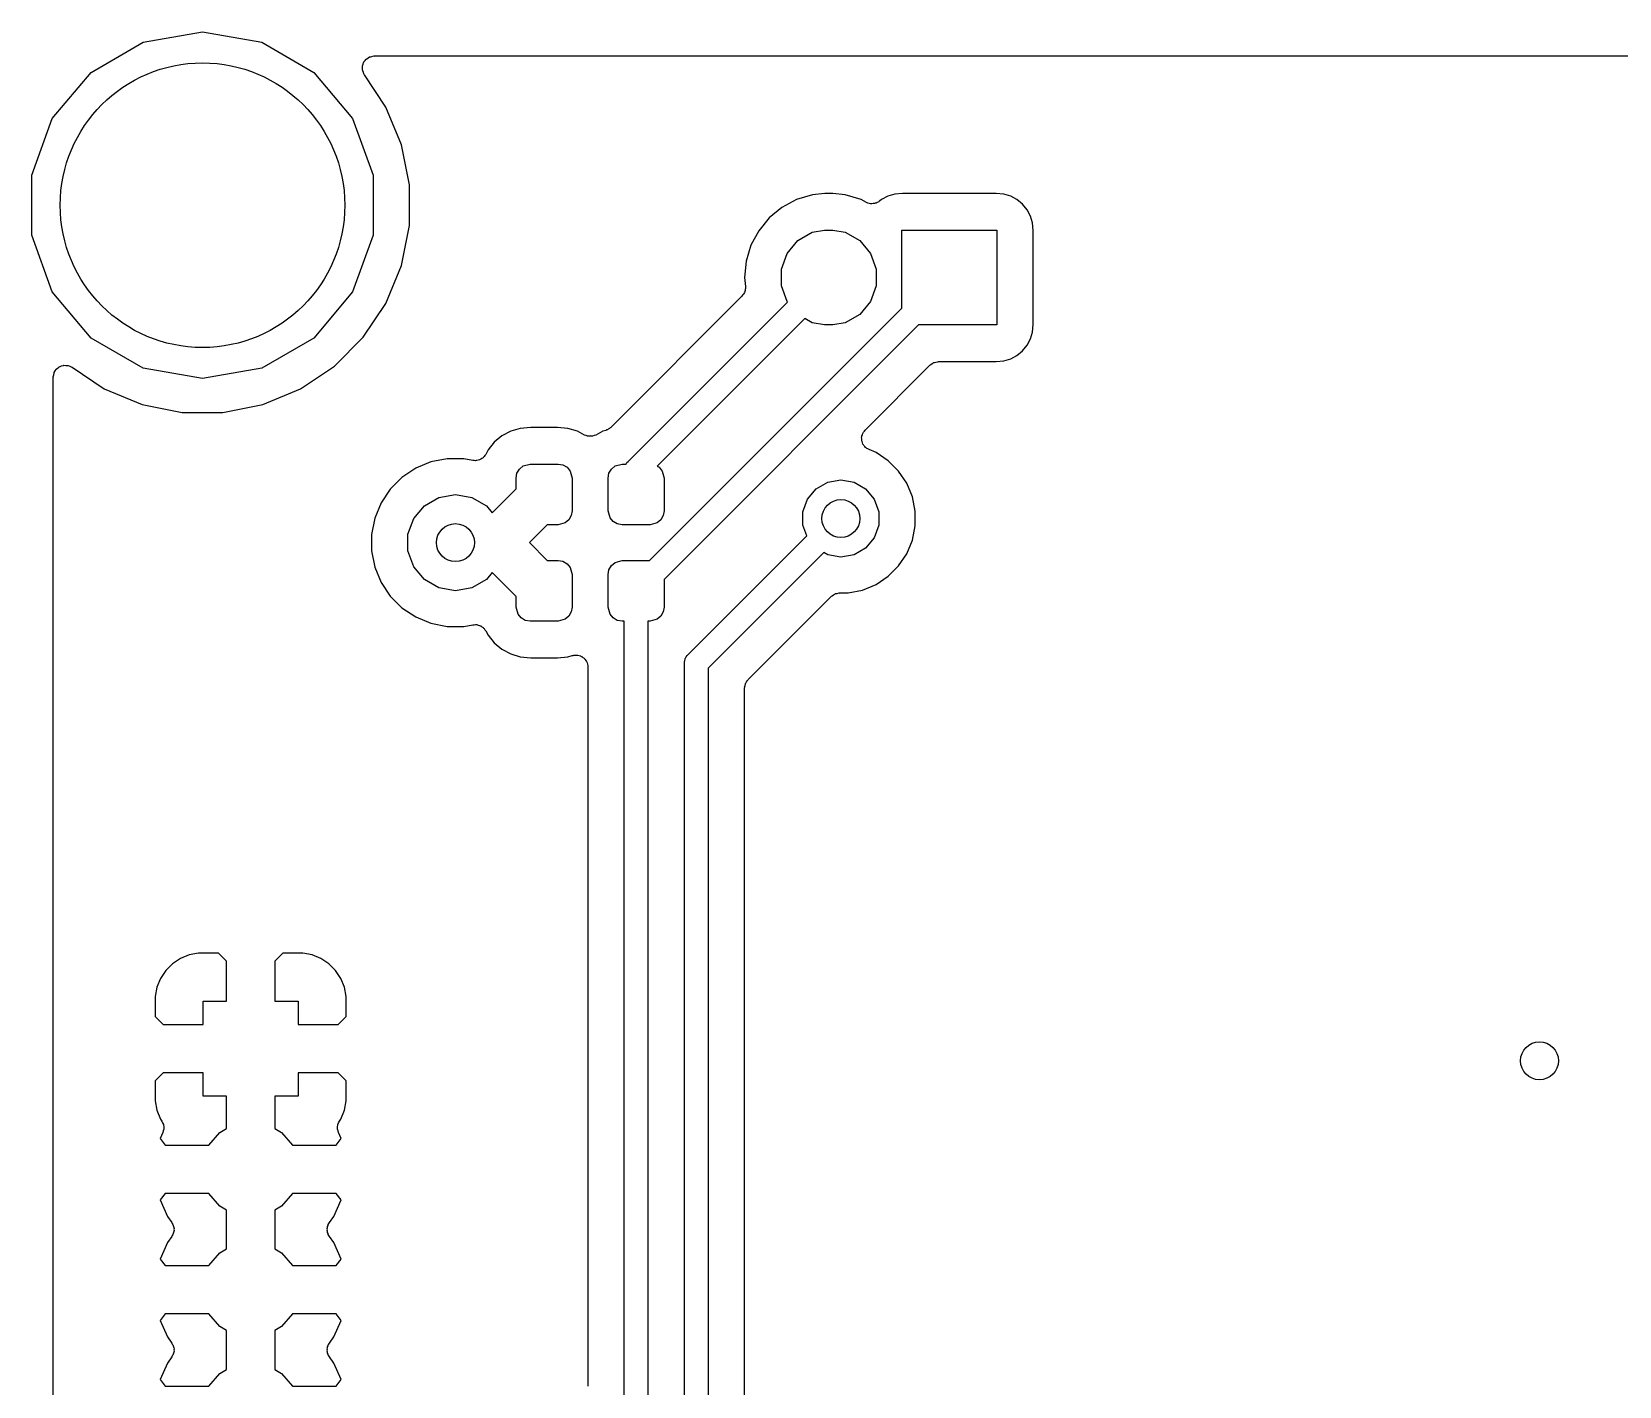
# Model space of a CAD drawing. Extents: x 10 to 287, y -200 to -10.
# Drawn here: x 113.26 to 130, y -74.68 to -60.4 of the extents above; entities that cross this region are included whole.
import ezdxf

# ---------------------------------------------------------------- set-up
doc = ezdxf.new("R2010")
doc.units = 0
doc.header["$MEASUREMENT"] = 0
doc.layers.add('BLACK', color=7, linetype='CONTINUOUS')

msp = doc.modelspace()

# ---------------------------------------------------------------- linework, layer by layer
at = {"layer": 'BLACK', "linetype": 'CONTINUOUS'}
for p, q in [((114.437, -60.5125), (115.062, -60.4022)), ((115.062, -60.4022), (115.687, -60.5125)), ((113.887, -60.8298), (114.437, -60.5125)), ((115.687, -60.5125), (116.237, -60.8298)), ((116.75, -60.7619), (116.756, -60.7451)), ((116.756, -60.7451), (116.761, -60.7278)), ((116.761, -60.7278), (116.764, -60.7244)), ((116.764, -60.7244), (116.765, -60.7205)), ((116.765, -60.7205), (116.777, -60.7067)), ((116.777, -60.7067), (116.787, -60.6923)), ((116.787, -60.6923), (116.791, -60.6899)), ((116.791, -60.6899), (116.794, -60.6867)), ((116.794, -60.6867), (116.809, -60.6777)), ((116.809, -60.6777), (116.824, -60.6678)), ((116.824, -60.6678), (116.828, -60.6668)), ((116.828, -60.6668), (116.832, -60.6647)), ((116.832, -60.6647), (116.849, -60.6615)), ((116.849, -60.6615), (116.867, -60.6573)), ((116.867, -60.6573), (116.871, -60.6577)), ((116.871, -60.6577), (116.875, -60.657)), ((116.875, -60.657), (138.268, -60.657)), ((113.479, -61.3161), (113.887, -60.8298)), ((116.237, -60.8298), (116.645, -61.3161)), ((116.749, -60.7702), (116.75, -60.7661)), ((116.75, -60.7881), (116.749, -60.7702)), ((116.75, -60.7661), (116.75, -60.7619)), ((116.75, -60.8061), (116.75, -60.7881)), ((116.752, -60.81), (116.75, -60.8061)), ((116.752, -60.8142), (116.752, -60.81)), ((116.759, -60.8306), (116.752, -60.8142)), ((116.765, -60.8475), (116.759, -60.8306)), ((116.768, -60.8507), (116.765, -60.8475)), ((116.77, -60.8546), (116.768, -60.8507)), ((116.997, -61.1955), (116.77, -60.8546)), ((117.162, -61.593), (116.997, -61.1955)), ((113.262, -61.9126), (113.479, -61.3161)), ((116.645, -61.3161), (116.862, -61.9126)), ((117.246, -62.0149), (117.162, -61.593)), ((113.262, -62.5474), (113.262, -61.9126)), ((116.862, -61.9126), (116.862, -62.5474)), ((117.246, -62.4451), (117.246, -62.0149)), ((121.172, -62.2534), (121.038, -62.3639)), ((121.326, -62.1713), (121.172, -62.2534)), ((121.493, -62.1208), (121.326, -62.1713)), ((121.623, -62.108), (121.493, -62.1208)), ((121.709, -62.108), (121.623, -62.108)), ((121.839, -62.1208), (121.709, -62.108)), ((122.006, -62.1713), (121.839, -62.1208)), ((122.062, -62.2011), (122.006, -62.1713)), ((122.07, -62.2037), (122.062, -62.2011)), ((122.077, -62.2079), (122.07, -62.2037)), ((122.09, -62.2105), (122.077, -62.2079)), ((122.104, -62.2148), (122.09, -62.2105)), ((122.112, -62.2145), (122.104, -62.2148)), ((122.12, -62.2161), (122.112, -62.2145)), ((122.134, -62.2138), (122.12, -62.2161)), ((122.148, -62.2134), (122.134, -62.2138)), ((122.155, -62.2103), (122.148, -62.2134)), ((122.164, -62.2089), (122.155, -62.2103)), ((122.176, -62.2021), (122.164, -62.2089)), ((122.189, -62.1969), (122.176, -62.2021)), ((122.195, -62.1914), (122.189, -62.1969)), ((122.202, -62.1873), (122.195, -62.1914)), ((122.222, -62.1712), (122.202, -62.1873)), ((122.288, -62.1355), (122.222, -62.1712)), ((122.361, -62.1136), (122.288, -62.1355)), ((122.442, -62.1055), (122.361, -62.1136)), ((123.43, -62.1055), (122.442, -62.1055)), ((123.511, -62.1136), (123.43, -62.1055)), ((123.584, -62.1355), (123.511, -62.1136)), ((123.65, -62.1712), (123.584, -62.1355)), ((123.709, -62.2192), (123.65, -62.1712)), ((123.757, -62.2776), (123.709, -62.2192)), ((121.038, -62.3639), (120.927, -62.4985)), ((123.792, -62.3443), (123.757, -62.2776)), ((123.814, -62.4167), (123.792, -62.3443)), ((123.822, -62.4982), (123.814, -62.4167)), ((113.479, -63.1439), (113.262, -62.5474)), ((116.862, -62.5474), (116.645, -63.1439)), ((117.162, -62.867), (117.246, -62.4451)), ((120.927, -62.4985), (120.845, -62.6521)), ((121.34, -62.6031), (121.492, -62.5149)), ((121.492, -62.5149), (121.622, -62.492)), ((121.622, -62.492), (121.71, -62.492)), ((121.71, -62.492), (121.84, -62.5149)), ((121.84, -62.5149), (121.992, -62.6031)), ((122.436, -63.3152), (122.436, -62.492)), ((122.436, -62.492), (123.436, -62.492)), ((123.436, -62.492), (123.436, -63.492)), ((123.822, -63.4858), (123.822, -62.4982)), ((120.845, -62.6521), (120.795, -62.8187)), ((121.166, -62.9038), (121.226, -62.7381)), ((121.226, -62.7381), (121.34, -62.6031)), ((121.992, -62.6031), (122.106, -62.7381)), ((122.106, -62.7381), (122.166, -62.9038)), ((116.997, -63.2645), (117.162, -62.867)), ((120.795, -62.8187), (120.778, -62.992)), ((121.166, -63.0802), (121.166, -62.9038)), ((122.166, -62.9038), (122.166, -63.0802)), ((120.778, -62.992), (120.787, -63.0856)), ((120.787, -63.0856), (120.786, -63.0973)), ((120.786, -63.0973), (120.787, -63.1091)), ((121.226, -63.2459), (121.166, -63.0802)), ((122.166, -63.0802), (122.106, -63.2459)), ((113.887, -63.6302), (113.479, -63.1439)), ((116.645, -63.1439), (116.237, -63.6302)), ((116.758, -63.6222), (116.997, -63.2645)), ((120.75, -63.1878), (119.367, -64.5715)), ((119.549, -64.9317), (121.23, -63.2508)), ((120.757, -63.1781), (120.75, -63.1878)), ((120.765, -63.1697), (120.757, -63.1781)), ((120.77, -63.1602), (120.765, -63.1697)), ((120.776, -63.1517), (120.77, -63.1602)), ((120.779, -63.1403), (120.776, -63.1517)), ((120.784, -63.1295), (120.779, -63.1403)), ((120.787, -63.1091), (120.784, -63.1191)), ((120.784, -63.1191), (120.784, -63.1295)), ((121.23, -63.2508), (121.226, -63.2459)), ((122.106, -63.2459), (121.992, -63.3809)), ((119.777, -65.974), (122.436, -63.3152)), ((121.412, -63.4227), (119.855, -64.98)), ((121.492, -63.4691), (121.412, -63.4227)), ((121.992, -63.3809), (121.84, -63.4691)), ((122.613, -63.492), (119.929, -66.1758)), ((121.622, -63.492), (121.492, -63.4691)), ((121.71, -63.492), (121.622, -63.492)), ((121.84, -63.4691), (121.71, -63.492)), ((123.436, -63.492), (122.613, -63.492)), ((123.792, -63.6397), (123.814, -63.5673)), ((123.814, -63.5673), (123.822, -63.4858)), ((114.437, -63.9475), (113.887, -63.6302)), ((116.237, -63.6302), (115.687, -63.9475)), ((116.454, -63.9264), (116.758, -63.6222)), ((123.65, -63.8128), (123.709, -63.7648)), ((123.709, -63.7648), (123.757, -63.7064)), ((123.757, -63.7064), (123.792, -63.6397)), ((113.539, -63.9448), (113.552, -63.9332)), ((113.552, -63.9332), (113.556, -63.9318)), ((113.556, -63.9318), (113.56, -63.9293)), ((113.56, -63.9293), (113.577, -63.9243)), ((113.577, -63.9243), (113.594, -63.9182)), ((113.594, -63.9182), (113.598, -63.9182)), ((113.598, -63.9182), (113.602, -63.917)), ((113.602, -63.917), (113.62, -63.9182)), ((113.62, -63.9182), (113.638, -63.9182)), ((113.638, -63.9182), (113.642, -63.9196)), ((113.642, -63.9196), (113.646, -63.9199)), ((113.646, -63.9199), (113.663, -63.9271)), ((113.663, -63.9271), (113.679, -63.9332)), ((113.679, -63.9332), (113.683, -63.9359)), ((113.683, -63.9359), (113.687, -63.9376)), ((113.687, -63.9376), (114.027, -64.1654)), ((116.097, -64.1654), (116.454, -63.9264)), ((122.049, -64.5992), (122.732, -63.9157)), ((122.732, -63.9157), (122.737, -63.9125)), ((122.737, -63.9125), (122.74, -63.9082)), ((122.74, -63.9082), (122.755, -63.8999)), ((122.755, -63.8999), (122.768, -63.8904)), ((122.768, -63.8904), (122.774, -63.8889)), ((122.774, -63.8889), (122.779, -63.8861)), ((122.779, -63.8861), (122.795, -63.8832)), ((122.795, -63.8832), (122.811, -63.879)), ((122.811, -63.879), (122.816, -63.8794)), ((122.816, -63.8794), (122.822, -63.8785)), ((122.822, -63.8785), (123.43, -63.8785)), ((123.43, -63.8785), (123.511, -63.8704)), ((123.511, -63.8704), (123.584, -63.8485)), ((123.584, -63.8485), (123.65, -63.8128)), ((113.489, -64.0349), (113.494, -64.0175)), ((113.49, -64.0391), (113.489, -64.0349)), ((113.489, -64.0432), (113.49, -64.0391)), ((113.489, -81.6003), (113.489, -64.0432)), ((113.494, -64.0175), (113.497, -63.9998)), ((113.497, -63.9998), (113.499, -63.9962)), ((113.499, -63.9962), (113.5, -63.9921)), ((113.5, -63.9921), (113.51, -63.9771)), ((113.51, -63.9771), (113.519, -63.9616)), ((113.519, -63.9616), (113.522, -63.9589)), ((113.522, -63.9589), (113.524, -63.9554)), ((113.524, -63.9554), (113.539, -63.9448)), ((115.062, -64.0578), (114.437, -63.9475)), ((115.687, -63.9475), (115.062, -64.0578)), ((114.027, -64.1654), (114.425, -64.3301)), ((115.699, -64.3301), (116.097, -64.1654)), ((114.425, -64.3301), (114.847, -64.414)), ((114.847, -64.414), (115.277, -64.414)), ((115.277, -64.414), (115.699, -64.3301)), ((118.412, -64.5824), (118.312, -64.6127)), ((118.523, -64.5715), (118.412, -64.5824)), ((118.805, -64.5715), (118.523, -64.5715)), ((118.916, -64.5824), (118.805, -64.5715)), ((119.016, -64.6127), (118.916, -64.5824)), ((119.314, -64.6032), (119.282, -64.6127)), ((119.322, -64.5991), (119.314, -64.6032)), ((119.331, -64.5968), (119.322, -64.5991)), ((119.341, -64.5893), (119.331, -64.5968)), ((119.353, -64.5833), (119.341, -64.5893)), ((119.359, -64.5767), (119.353, -64.5833)), ((119.367, -64.5715), (119.359, -64.5767)), ((122.041, -64.6106), (122.049, -64.5992)), ((118.139, -64.7284), (118.073, -64.8092)), ((118.22, -64.662), (118.139, -64.7284)), ((118.312, -64.6127), (118.22, -64.662)), ((119.089, -64.652), (119.016, -64.6127)), ((119.106, -64.6576), (119.089, -64.652)), ((119.123, -64.6643), (119.106, -64.6576)), ((119.127, -64.6645), (119.123, -64.6643)), ((119.131, -64.6658), (119.127, -64.6645)), ((119.149, -64.6652), (119.131, -64.6658)), ((119.167, -64.6658), (119.149, -64.6652)), ((119.171, -64.6645), (119.167, -64.6658)), ((119.175, -64.6643), (119.171, -64.6645)), ((119.192, -64.6576), (119.175, -64.6643)), ((119.209, -64.652), (119.192, -64.6576)), ((119.282, -64.6127), (119.209, -64.652)), ((122.012, -64.6779), (122.014, -64.6699)), ((122.013, -64.6918), (122.012, -64.6779)), ((122.013, -64.7056), (122.013, -64.6918)), ((122.015, -64.7136), (122.013, -64.7056)), ((122.014, -64.6615), (122.02, -64.6487)), ((122.014, -64.6699), (122.014, -64.6615)), ((122.016, -64.7219), (122.015, -64.7136)), ((122.022, -64.7344), (122.016, -64.7219)), ((122.02, -64.6487), (122.023, -64.6353)), ((122.026, -64.7477), (122.022, -64.7344)), ((122.023, -64.6353), (122.028, -64.6285)), ((122.031, -64.7543), (122.026, -64.7477)), ((122.028, -64.6285), (122.031, -64.6208)), ((122.031, -64.6208), (122.041, -64.6106)), ((122.034, -64.7619), (122.031, -64.7543)), ((122.044, -64.7717), (122.034, -64.7619)), ((122.053, -64.7827), (122.044, -64.7717)), ((117.471, -64.936), (117.31, -65.0026)), ((117.642, -64.902), (117.471, -64.936)), ((117.816, -64.902), (117.642, -64.902)), ((117.911, -64.9209), (117.816, -64.902)), ((117.926, -64.9212), (117.911, -64.9209)), ((117.94, -64.9233), (117.926, -64.9212)), ((117.948, -64.9217), (117.94, -64.9233)), ((117.955, -64.9219), (117.948, -64.9217)), ((117.969, -64.9172), (117.955, -64.9219)), ((117.983, -64.9142), (117.969, -64.9172)), ((117.99, -64.9102), (117.983, -64.9142)), ((117.997, -64.9077), (117.99, -64.9102)), ((118.008, -64.8986), (117.997, -64.9077)), ((118.021, -64.8909), (118.008, -64.8986)), ((118.025, -64.8849), (118.021, -64.8909)), ((118.031, -64.8801), (118.025, -64.8849)), ((118.039, -64.8677), (118.031, -64.8801)), ((118.048, -64.8562), (118.039, -64.8677)), ((118.073, -64.8092), (118.048, -64.8562)), ((119.528, -64.9568), (119.537, -64.9424)), ((119.537, -64.9424), (119.549, -64.9317)), ((122.06, -64.7871), (122.053, -64.7827)), ((122.066, -64.7931), (122.06, -64.7871)), ((122.078, -64.7989), (122.066, -64.7931)), ((122.09, -64.8064), (122.078, -64.7989)), ((122.164, -64.8372), (122.09, -64.8064)), ((122.293, -64.923), (122.164, -64.8372)), ((122.402, -65.0322), (122.293, -64.923)), ((117.165, -65.0994), (117.042, -65.2225)), ((117.31, -65.0026), (117.165, -65.0994)), ((118.369, -65.1055), (118.378, -65.0551)), ((118.369, -65.2194), (118.369, -65.1055)), ((118.378, -65.0551), (118.404, -65.0107)), ((118.404, -65.0107), (118.443, -64.9778)), ((118.443, -64.9778), (118.516, -64.958)), ((118.516, -64.958), (118.811, -64.958)), ((118.811, -64.958), (118.862, -64.9669)), ((118.862, -64.9669), (118.906, -64.9925)), ((118.906, -64.9925), (118.939, -65.0318)), ((118.939, -65.0318), (118.959, -65.1055)), ((118.959, -65.1055), (118.959, -65.4505)), ((119.339, -65.1055), (119.348, -65.0551)), ((119.339, -65.4505), (119.339, -65.1055)), ((119.348, -65.0551), (119.374, -65.0107)), ((119.374, -65.0107), (119.413, -64.9778)), ((119.413, -64.9778), (119.486, -64.958)), ((119.486, -64.958), (119.528, -64.958)), ((119.528, -64.958), (119.528, -64.9568)), ((119.855, -64.98), (119.876, -64.9925)), ((119.876, -64.9925), (119.909, -65.0318)), ((119.909, -65.0318), (119.929, -65.1055)), ((119.929, -65.1055), (119.929, -65.4505)), ((122.488, -65.1606), (122.402, -65.0322)), ((117.042, -65.2225), (116.946, -65.3673)), ((118.117, -65.471), (118.369, -65.2194)), ((121.441, -65.3289), (121.532, -65.2209)), ((121.532, -65.2209), (121.654, -65.1503)), ((121.654, -65.1503), (121.793, -65.1258)), ((121.793, -65.1258), (121.932, -65.1503)), ((121.932, -65.1503), (122.054, -65.2209)), ((122.054, -65.2209), (122.145, -65.3289)), ((122.547, -65.3033), (122.488, -65.1606)), ((116.946, -65.3673), (116.879, -65.5281)), ((117.289, -65.5321), (117.403, -65.3971)), ((117.403, -65.3971), (117.555, -65.3089)), ((117.555, -65.3089), (117.729, -65.2783)), ((117.729, -65.2783), (117.903, -65.3089)), ((117.903, -65.3089), (118.055, -65.3971)), ((118.055, -65.3971), (118.117, -65.471)), ((121.393, -65.4615), (121.441, -65.3289)), ((122.145, -65.3289), (122.193, -65.4615)), ((122.577, -65.4548), (122.547, -65.3033)), ((116.879, -65.5281), (116.845, -65.6989)), ((117.229, -65.6978), (117.289, -65.5321)), ((118.698, -65.598), (118.51, -65.786)), ((118.811, -65.598), (118.698, -65.598)), ((118.885, -65.5782), (118.811, -65.598)), ((118.924, -65.5453), (118.885, -65.5782)), ((118.95, -65.5009), (118.924, -65.5453)), ((118.959, -65.4505), (118.95, -65.5009)), ((119.359, -65.5242), (119.339, -65.4505)), ((119.392, -65.5635), (119.359, -65.5242)), ((119.436, -65.5891), (119.392, -65.5635)), ((119.486, -65.598), (119.436, -65.5891)), ((119.781, -65.598), (119.486, -65.598)), ((119.855, -65.5782), (119.781, -65.598)), ((119.894, -65.5453), (119.855, -65.5782)), ((119.92, -65.5009), (119.894, -65.5453)), ((119.929, -65.4505), (119.92, -65.5009)), ((121.393, -65.6025), (121.393, -65.4615)), ((121.434, -65.7145), (121.393, -65.6025)), ((122.193, -65.6025), (122.145, -65.7351)), ((122.193, -65.4615), (122.193, -65.6025)), ((122.547, -65.7607), (122.577, -65.6092)), ((122.577, -65.6092), (122.577, -65.4548)), ((116.845, -65.6989), (116.845, -65.8731)), ((117.229, -65.8742), (117.229, -65.6978)), ((120.184, -66.9638), (121.434, -65.7145)), ((122.145, -65.7351), (122.054, -65.8431)), ((122.488, -65.9034), (122.547, -65.7607)), ((116.845, -65.8731), (116.879, -66.0439)), ((117.289, -66.0399), (117.229, -65.8742)), ((118.51, -65.786), (118.698, -65.974)), ((121.612, -65.8895), (120.394, -67.1078)), ((121.654, -65.9137), (121.612, -65.8895)), ((121.793, -65.9382), (121.654, -65.9137)), ((121.932, -65.9137), (121.793, -65.9382)), ((122.054, -65.8431), (121.932, -65.9137)), ((122.402, -66.0318), (122.488, -65.9034)), ((116.879, -66.0439), (116.946, -66.2047)), ((117.403, -66.1749), (117.289, -66.0399)), ((118.117, -66.101), (118.055, -66.1749)), ((118.369, -66.3526), (118.117, -66.101)), ((118.698, -65.974), (118.811, -65.974)), ((118.811, -65.974), (118.862, -65.9829)), ((118.862, -65.9829), (118.906, -66.0085)), ((118.906, -66.0085), (118.939, -66.0477)), ((118.939, -66.0477), (118.959, -66.1215)), ((119.339, -66.1215), (119.348, -66.0711)), ((119.348, -66.0711), (119.374, -66.0267)), ((119.374, -66.0267), (119.413, -65.9938)), ((119.413, -65.9938), (119.486, -65.974)), ((119.486, -65.974), (119.777, -65.974)), ((122.293, -66.141), (122.402, -66.0318)), ((116.946, -66.2047), (117.042, -66.3495)), ((117.555, -66.2631), (117.403, -66.1749)), ((117.729, -66.2937), (117.555, -66.2631)), ((117.903, -66.2631), (117.729, -66.2937)), ((118.055, -66.1749), (117.903, -66.2631)), ((118.959, -66.1215), (118.959, -66.4665)), ((119.339, -66.4665), (119.339, -66.1215)), ((119.929, -66.1758), (119.929, -66.4665)), ((122.022, -66.2859), (122.164, -66.2268)), ((122.164, -66.2268), (122.293, -66.141)), ((117.042, -66.3495), (117.165, -66.4726)), ((118.369, -66.4665), (118.369, -66.3526)), ((120.815, -67.2296), (121.692, -66.3532)), ((121.692, -66.3532), (121.696, -66.35)), ((121.696, -66.35), (121.7, -66.3457)), ((121.7, -66.3457), (121.714, -66.3374)), ((121.714, -66.3374), (121.728, -66.3279)), ((121.728, -66.3279), (121.733, -66.3265)), ((121.733, -66.3265), (121.738, -66.3237)), ((121.738, -66.3237), (121.754, -66.3208)), ((121.754, -66.3208), (121.77, -66.3165)), ((121.77, -66.3165), (121.776, -66.317)), ((121.776, -66.317), (121.781, -66.316)), ((121.781, -66.316), (121.87, -66.316)), ((121.87, -66.316), (122.022, -66.2859)), ((117.165, -66.4726), (117.31, -66.5694)), ((117.31, -66.5694), (117.471, -66.636)), ((118.389, -66.5403), (118.369, -66.4665)), ((118.422, -66.5795), (118.389, -66.5403)), ((118.466, -66.6051), (118.422, -66.5795)), ((118.516, -66.614), (118.466, -66.6051)), ((118.811, -66.614), (118.516, -66.614)), ((118.885, -66.5942), (118.811, -66.614)), ((118.924, -66.5613), (118.885, -66.5942)), ((118.95, -66.5169), (118.924, -66.5613)), ((118.959, -66.4665), (118.95, -66.5169)), ((119.359, -66.5403), (119.339, -66.4665)), ((119.392, -66.5795), (119.359, -66.5403)), ((119.436, -66.6051), (119.392, -66.5795)), ((119.486, -66.614), (119.436, -66.6051)), ((119.509, -66.614), (119.486, -66.614)), ((119.509, -66.7249), (119.509, -66.614)), ((119.781, -66.614), (119.759, -66.614)), ((119.759, -66.614), (119.759, -74.9246)), ((119.855, -66.5942), (119.781, -66.614)), ((119.894, -66.5613), (119.855, -66.5942)), ((119.92, -66.5169), (119.894, -66.5613)), ((119.929, -66.4665), (119.92, -66.5169)), ((117.471, -66.636), (117.642, -66.67)), ((117.642, -66.67), (117.816, -66.67)), ((117.816, -66.67), (117.911, -66.6511)), ((117.911, -66.6511), (117.926, -66.6508)), ((117.926, -66.6508), (117.94, -66.6487)), ((117.94, -66.6487), (117.948, -66.6503)), ((117.948, -66.6503), (117.955, -66.6501)), ((117.955, -66.6501), (117.969, -66.6548)), ((117.969, -66.6548), (117.983, -66.6578)), ((117.983, -66.6578), (117.99, -66.6618)), ((117.99, -66.6618), (117.997, -66.6643)), ((117.997, -66.6643), (118.008, -66.6734)), ((118.008, -66.6734), (118.021, -66.6811)), ((118.021, -66.6811), (118.025, -66.6871)), ((118.025, -66.6871), (118.031, -66.6919)), ((118.031, -66.6919), (118.039, -66.7043)), ((118.039, -66.7043), (118.048, -66.7158)), ((118.048, -66.7158), (118.073, -66.7628)), ((118.073, -66.7628), (118.139, -66.8436)), ((119.509, -74.8782), (119.509, -66.7249)), ((119.509, -66.7249), (119.509, -66.7249)), ((118.139, -66.8436), (118.22, -66.91)), ((118.22, -66.91), (118.312, -66.9593)), ((118.312, -66.9593), (118.412, -66.9896)), ((118.412, -66.9896), (118.523, -67.0005)), ((118.523, -67.0005), (118.805, -67.0005)), ((118.805, -67.0005), (118.916, -66.9896)), ((118.916, -66.9896), (118.961, -66.9758)), ((118.961, -66.9758), (118.969, -66.9749)), ((118.969, -66.9749), (118.976, -66.9722)), ((118.976, -66.9722), (118.99, -66.9722)), ((118.99, -66.9722), (119.005, -66.9705)), ((119.005, -66.9705), (119.012, -66.9722)), ((119.012, -66.9722), (119.02, -66.9722)), ((119.02, -66.9722), (119.034, -66.9772)), ((119.034, -66.9772), (119.048, -66.9805)), ((119.048, -66.9805), (119.054, -66.9847)), ((119.054, -66.9847), (119.062, -66.9873)), ((119.062, -66.9873), (119.073, -66.9967)), ((119.073, -66.9967), (119.085, -67.0046)), ((119.085, -67.0046), (119.089, -67.0108)), ((119.089, -67.0108), (119.095, -67.0157)), ((119.095, -67.0157), (119.103, -67.0283)), ((119.103, -67.0283), (119.111, -67.0399)), ((119.111, -67.0399), (119.114, -67.0472)), ((119.114, -67.0472), (119.117, -67.0539)), ((119.117, -67.0539), (119.12, -67.0682)), ((119.12, -67.0682), (119.124, -67.0821)), ((119.124, -67.0821), (119.124, -67.0898)), ((119.124, -67.0898), (119.125, -67.0973)), ((119.125, -67.0973), (119.125, -74.6666)), ((120.143, -67.0449), (120.147, -67.0289)), ((120.144, -67.0615), (120.143, -67.0449)), ((120.144, -67.1939), (120.144, -67.0615)), ((120.147, -67.0289), (120.15, -67.0126)), ((120.15, -67.0126), (120.153, -67.0078)), ((120.153, -67.0078), (120.154, -67.0024)), ((120.154, -67.0024), (120.163, -66.9888)), ((120.163, -66.9888), (120.172, -66.9744)), ((120.172, -66.9744), (120.184, -66.9638)), ((120.394, -67.1078), (120.394, -75.688)), ((120.144, -69.3529), (120.144, -67.1939)), ((120.144, -67.1939), (120.144, -67.1939)), ((120.783, -67.2923), (120.786, -67.276)), ((120.786, -67.276), (120.788, -67.2712)), ((120.788, -67.2712), (120.79, -67.2658)), ((120.79, -67.2658), (120.799, -67.2522)), ((120.799, -67.2522), (120.808, -67.2378)), ((120.808, -67.2378), (120.812, -67.2342)), ((120.812, -67.2342), (120.815, -67.2296)), ((120.778, -67.3084), (120.783, -67.2923)), ((120.779, -67.3139), (120.778, -67.3084)), ((120.778, -67.3194), (120.779, -67.3139)), ((120.778, -75.6622), (120.778, -67.3194)), ((120.144, -75.6416), (120.144, -69.3529)), ((120.144, -69.3529), (120.144, -69.3529)), ((114.922, -70.1315), (114.829, -70.1698)), ((115.02, -70.112), (114.922, -70.1315)), ((115.232, -70.112), (115.02, -70.112)), ((115.316, -70.1964), (115.232, -70.112)), ((115.908, -70.112), (115.824, -70.1964)), ((116.12, -70.112), (115.908, -70.112)), ((116.218, -70.1315), (116.12, -70.112)), ((116.311, -70.1698), (116.218, -70.1315)), ((114.675, -70.2962), (114.62, -70.3794)), ((114.746, -70.2254), (114.675, -70.2962)), ((114.829, -70.1698), (114.746, -70.2254)), ((115.316, -70.62), (115.316, -70.1964)), ((115.824, -70.1964), (115.824, -70.62)), ((116.394, -70.2254), (116.311, -70.1698)), ((116.465, -70.2962), (116.394, -70.2254)), ((116.52, -70.3794), (116.465, -70.2962)), ((114.62, -70.3794), (114.582, -70.4718)), ((116.558, -70.4718), (116.52, -70.3794)), ((114.582, -70.4718), (114.562, -70.57)), ((114.562, -70.57), (114.562, -70.7816)), ((115.07, -70.866), (115.07, -70.62)), ((115.07, -70.62), (115.316, -70.62)), ((115.824, -70.62), (116.07, -70.62)), ((116.07, -70.62), (116.07, -70.866)), ((116.578, -70.57), (116.558, -70.4718)), ((116.578, -70.7816), (116.578, -70.57)), ((114.562, -70.7816), (114.646, -70.866)), ((116.494, -70.866), (116.578, -70.7816)), ((114.646, -70.866), (115.07, -70.866)), ((116.07, -70.866), (116.494, -70.866)), ((114.646, -71.374), (114.562, -71.4584)), ((114.562, -71.4584), (114.562, -71.67)), ((115.07, -71.374), (114.646, -71.374)), ((115.07, -71.62), (115.07, -71.374)), ((116.07, -71.374), (116.07, -71.62)), ((116.494, -71.374), (116.07, -71.374)), ((116.578, -71.4584), (116.494, -71.374)), ((116.578, -71.67), (116.578, -71.4584)), ((115.316, -71.62), (115.07, -71.62)), ((115.316, -71.9593), (115.316, -71.62)), ((116.07, -71.62), (115.824, -71.62)), ((115.824, -71.62), (115.824, -71.9593)), ((114.562, -71.67), (114.582, -71.7682)), ((114.582, -71.7682), (114.62, -71.8606)), ((116.52, -71.8606), (116.558, -71.7682)), ((116.558, -71.7682), (116.578, -71.67)), ((114.62, -71.8606), (114.634, -71.8819)), ((114.634, -71.8819), (114.642, -71.8998)), ((114.642, -71.8998), (114.65, -71.9173)), ((114.655, -71.9662), (114.649, -71.985)), ((114.65, -71.9173), (114.651, -71.9199)), ((114.651, -71.9199), (114.652, -71.9222)), ((114.652, -71.9222), (114.653, -71.9417)), ((114.653, -71.9417), (114.655, -71.9612)), ((114.655, -71.9612), (114.654, -71.9637)), ((114.654, -71.9637), (114.655, -71.9662)), ((115.244, -72.0011), (115.316, -71.9593)), ((115.824, -71.9593), (115.896, -72.0011)), ((116.485, -71.9612), (116.487, -71.9417)), ((116.486, -71.9637), (116.485, -71.9612)), ((116.485, -71.9662), (116.486, -71.9637)), ((116.491, -71.985), (116.485, -71.9662)), ((116.487, -71.9417), (116.488, -71.9222)), ((116.488, -71.9222), (116.489, -71.9199)), ((116.489, -71.9199), (116.49, -71.9173)), ((116.49, -71.9173), (116.498, -71.8998)), ((116.498, -71.8998), (116.506, -71.8819)), ((116.506, -71.8819), (116.52, -71.8606)), ((114.644, -72.004), (114.617, -72.0663)), ((114.617, -72.0663), (114.667, -72.136)), ((114.649, -71.985), (114.644, -72.004)), ((114.667, -72.136), (115.13, -72.136)), ((115.13, -72.136), (115.244, -72.0011)), ((115.896, -72.0011), (116.01, -72.136)), ((116.01, -72.136), (116.473, -72.136)), ((116.473, -72.136), (116.523, -72.0663)), ((116.496, -72.004), (116.491, -71.985)), ((116.523, -72.0663), (116.496, -72.004)), ((114.667, -72.644), (114.617, -72.7137)), ((114.617, -72.7137), (114.694, -72.8872)), ((115.13, -72.644), (114.667, -72.644)), ((115.244, -72.7789), (115.13, -72.644)), ((115.316, -72.8207), (115.244, -72.7789)), ((115.896, -72.7789), (115.824, -72.8207)), ((116.01, -72.644), (115.896, -72.7789)), ((116.473, -72.644), (116.01, -72.644)), ((116.446, -72.8872), (116.523, -72.7137)), ((116.523, -72.7137), (116.473, -72.644)), ((114.694, -72.8872), (114.739, -72.9518)), ((114.739, -72.9518), (114.744, -72.9622)), ((114.744, -72.9622), (114.751, -72.9717)), ((114.751, -72.9717), (114.754, -72.982)), ((115.316, -73.2293), (115.316, -72.8207)), ((115.824, -72.8207), (115.824, -73.2293)), ((116.386, -72.982), (116.389, -72.9717)), ((116.389, -72.9717), (116.396, -72.9622)), ((116.396, -72.9622), (116.401, -72.9518)), ((116.401, -72.9518), (116.446, -72.8872)), ((114.739, -73.0982), (114.694, -73.1628)), ((114.744, -73.0878), (114.739, -73.0982)), ((114.751, -73.0783), (114.744, -73.0878)), ((114.754, -73.068), (114.751, -73.0783)), ((114.754, -72.982), (114.758, -72.9917)), ((114.758, -73.0583), (114.754, -73.068)), ((114.758, -72.9917), (114.759, -73.0032)), ((114.759, -73.0468), (114.758, -73.0583)), ((114.759, -73.0032), (114.762, -73.0144)), ((114.762, -73.0356), (114.759, -73.0468)), ((114.762, -73.0144), (114.761, -73.025)), ((114.761, -73.025), (114.762, -73.0356)), ((116.378, -73.0144), (116.381, -73.0032)), ((116.379, -73.025), (116.378, -73.0144)), ((116.378, -73.0356), (116.379, -73.025)), ((116.381, -73.0468), (116.378, -73.0356)), ((116.381, -73.0032), (116.382, -72.9917)), ((116.382, -73.0583), (116.381, -73.0468)), ((116.382, -72.9917), (116.386, -72.982)), ((116.386, -73.068), (116.382, -73.0583)), ((116.389, -73.0783), (116.386, -73.068)), ((116.396, -73.0878), (116.389, -73.0783)), ((116.401, -73.0982), (116.396, -73.0878)), ((116.446, -73.1628), (116.401, -73.0982)), ((114.694, -73.1628), (114.617, -73.3363)), ((115.13, -73.406), (115.244, -73.2711)), ((115.244, -73.2711), (115.316, -73.2293)), ((115.824, -73.2293), (115.896, -73.2711)), ((115.896, -73.2711), (116.01, -73.406)), ((116.523, -73.3363), (116.446, -73.1628)), ((114.617, -73.3363), (114.667, -73.406)), ((114.667, -73.406), (115.13, -73.406)), ((116.01, -73.406), (116.473, -73.406)), ((116.473, -73.406), (116.523, -73.3363)), ((114.667, -73.914), (114.617, -73.9837)), ((115.13, -73.914), (114.667, -73.914)), ((115.244, -74.0489), (115.13, -73.914)), ((116.01, -73.914), (115.896, -74.0489)), ((116.473, -73.914), (116.01, -73.914)), ((116.523, -73.9837), (116.473, -73.914)), ((114.617, -73.9837), (114.694, -74.1572)), ((115.316, -74.0907), (115.244, -74.0489)), ((115.316, -74.4993), (115.316, -74.0907)), ((115.896, -74.0489), (115.824, -74.0907)), ((115.824, -74.0907), (115.824, -74.4993)), ((116.446, -74.1572), (116.523, -73.9837)), ((114.694, -74.1572), (114.739, -74.2218)), ((114.739, -74.2218), (114.744, -74.2322)), ((114.744, -74.2322), (114.751, -74.2417)), ((114.751, -74.2417), (114.754, -74.252)), ((114.754, -74.252), (114.758, -74.2617)), ((114.758, -74.2617), (114.759, -74.2732)), ((114.759, -74.2732), (114.762, -74.2844)), ((114.762, -74.3056), (114.759, -74.3168)), ((114.762, -74.2844), (114.761, -74.295)), ((114.761, -74.295), (114.762, -74.3056)), ((116.378, -74.2844), (116.381, -74.2732)), ((116.379, -74.295), (116.378, -74.2844)), ((116.378, -74.3056), (116.379, -74.295)), ((116.381, -74.3168), (116.378, -74.3056)), ((116.381, -74.2732), (116.382, -74.2617)), ((116.382, -74.2617), (116.386, -74.252)), ((116.386, -74.252), (116.389, -74.2417)), ((116.389, -74.2417), (116.396, -74.2322)), ((116.396, -74.2322), (116.401, -74.2218)), ((116.401, -74.2218), (116.446, -74.1572)), ((114.694, -74.4328), (114.617, -74.6063)), ((114.739, -74.3682), (114.694, -74.4328)), ((114.744, -74.3578), (114.739, -74.3682)), ((114.751, -74.3483), (114.744, -74.3578)), ((114.754, -74.338), (114.751, -74.3483)), ((114.758, -74.3283), (114.754, -74.338)), ((114.759, -74.3168), (114.758, -74.3283)), ((116.382, -74.3283), (116.381, -74.3168)), ((116.386, -74.338), (116.382, -74.3283)), ((116.389, -74.3483), (116.386, -74.338)), ((116.396, -74.3578), (116.389, -74.3483)), ((116.401, -74.3682), (116.396, -74.3578)), ((116.446, -74.4328), (116.401, -74.3682)), ((116.523, -74.6063), (116.446, -74.4328)), ((114.617, -74.6063), (114.667, -74.676)), ((115.13, -74.676), (115.244, -74.5411)), ((115.244, -74.5411), (115.316, -74.4993)), ((115.824, -74.4993), (115.896, -74.5411)), ((115.896, -74.5411), (116.01, -74.676)), ((116.473, -74.676), (116.523, -74.6063)), ((114.667, -74.676), (115.13, -74.676)), ((116.01, -74.676), (116.473, -74.676)), ((119.125, -74.6666), (119.124, -74.6721)), ((119.124, -74.6721), (119.125, -74.6776))]:
    msp.add_line(p, q, dxfattribs=at)
at = {"layer": 'BLACK'}
for centre, radius in [((115.062, -62.23), 1.5), ((121.793, -65.532), 0.2), ((117.729, -65.786), 0.2), ((129.159, -71.247), 0.2)]:
    msp.add_circle(centre, radius, dxfattribs=at)

doc.saveas('drawing.dxf')
